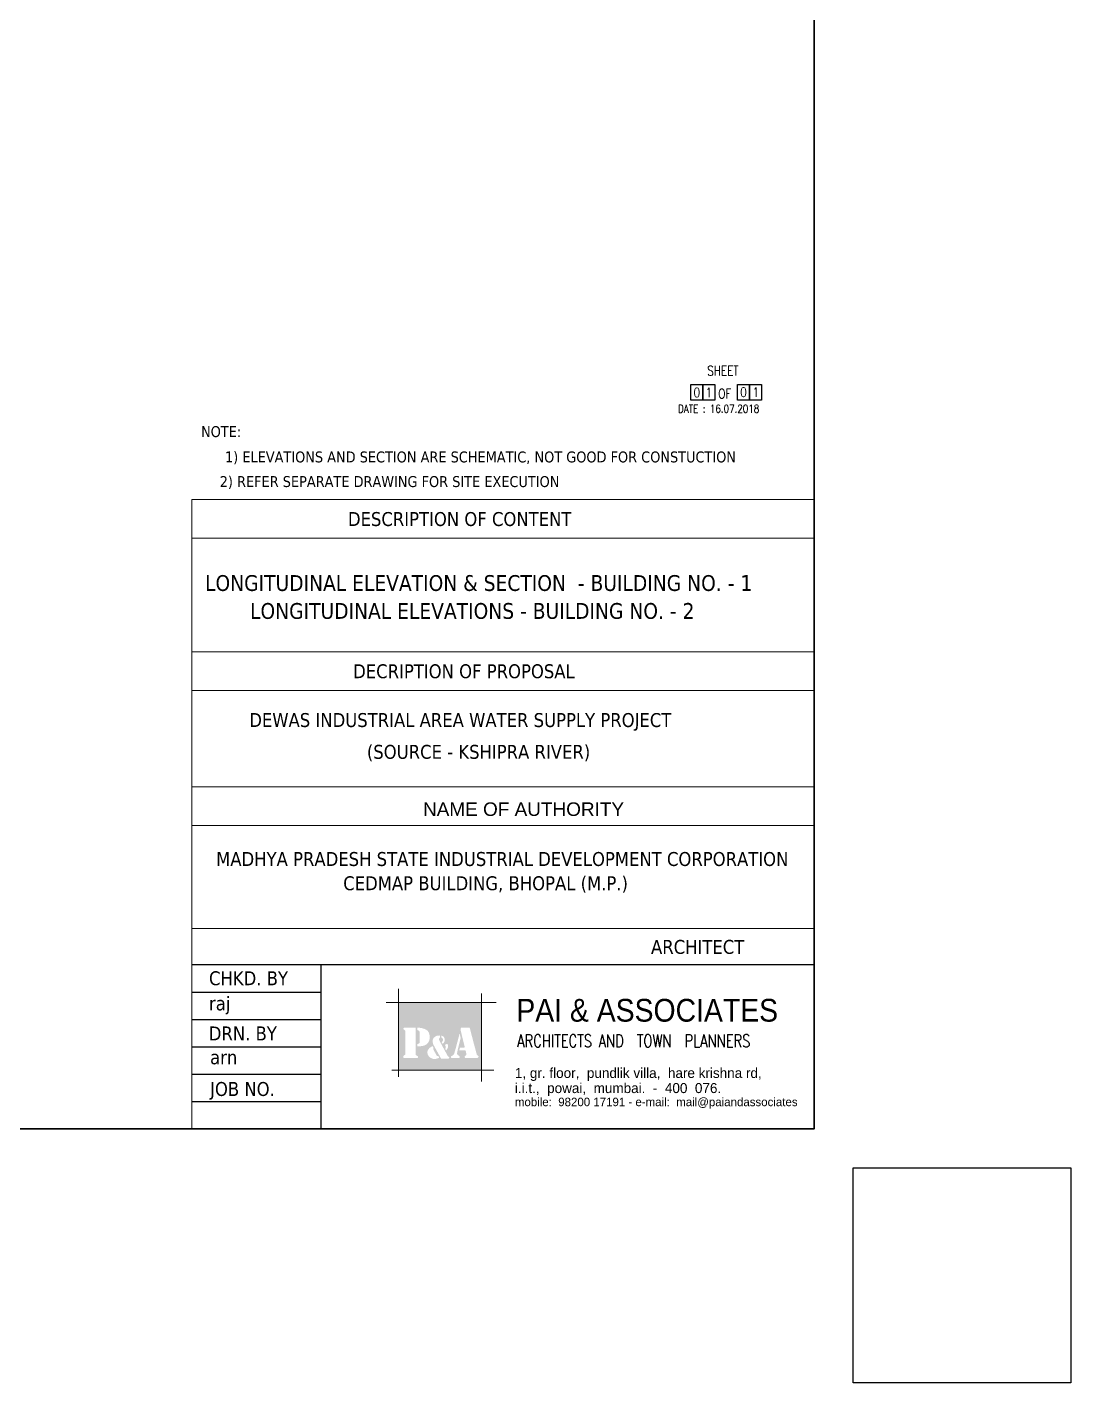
# Model space of a CAD drawing. Header units: metres. Extents: x -1441 to -394, y -133 to 518.
# Drawn here: x -1136.27 to -1119.27, y 109.92 to 132.01 of the extents above; entities that cross this region are included whole.
import ezdxf
from ezdxf.enums import TextEntityAlignment as Align

# ---------------------------------------------------------------- set-up
doc = ezdxf.new("R2010")
doc.units = ezdxf.units.M
doc.header["$LTSCALE"] = 25.4
doc.linetypes.add('DASHDOT', pattern=[1, 0.5, -0.25, 0, -0.25])
doc.layers.get('0').update_dxf_attribs({"linetype": 'CONTINUOUS'})
doc.styles.add('logo', font='tahoma.ttf', dxfattribs={"height": 0.0508})
doc.styles.add('ROMANS', font='romans')
doc.styles.add('S1', font='ROMANS1')
doc.styles.add('STENCIL', font='STENCIL.TTF', dxfattribs={"width": 0.8})
doc.styles.add('style1', font='ARIALUNI.TTF')
doc.styles.add('SWISS', font='swissl.ttf', dxfattribs={"width": 0.8})

msp = doc.modelspace()

# ---------------------------------------------------------------- hatches: boundary and pattern name
at = {"linetype": 'DASHDOT', "lineweight": 20}
h = msp.add_hatch(color=7, dxfattribs=at)
edge = h.paths.add_edge_path()
edge.add_spline(control_points=[(-1130.223, 115.011), (-1130.223, 115.011), (-1128.867, 115.011), (-1128.867, 115.011), (-1128.867, 115.011), (-1128.867, 115.011), (-1128.867, 116.116), (-1128.867, 116.116), (-1128.867, 116.116), (-1128.867, 116.116), (-1130.223, 116.116), (-1130.223, 116.116), (-1130.223, 116.116), (-1130.223, 116.116), (-1130.223, 115.011), (-1130.223, 115.011)], knot_values=[0, 0, 0, 0, 0.25, 0.25, 0.25, 0.2501, 0.5, 0.5, 0.5, 0.5001, 0.75, 0.75, 0.75, 0.7501, 1, 1, 1, 1], degree=3, periodic=0)
edge = h.paths.add_edge_path(flags=16)
edge.add_spline(control_points=[(-1129.801, 115.684), (-1129.766, 115.671), (-1129.743, 115.653), (-1129.73, 115.629)], knot_values=[0.941176, 0.941176, 0.941176, 0.941176, 1, 1, 1, 1], degree=3, periodic=0)
edge.add_spline(control_points=[(-1129.73, 115.629), (-1129.718, 115.604), (-1129.712, 115.577), (-1129.712, 115.548)], knot_values=[0, 0, 0, 0, 0.058824, 0.058824, 0.058824, 0.058824], degree=3, periodic=0)
edge.add_spline(control_points=[(-1129.712, 115.548), (-1129.712, 115.512), (-1129.721, 115.482), (-1129.739, 115.458)], knot_values=[0.058824, 0.058824, 0.058824, 0.058824, 0.117647, 0.117647, 0.117647, 0.117647], degree=3, periodic=0)
edge.add_spline(control_points=[(-1129.739, 115.458), (-1129.759, 115.434), (-1129.782, 115.417), (-1129.81, 115.41)], knot_values=[0.117647, 0.117647, 0.117647, 0.117647, 0.176471, 0.176471, 0.176471, 0.176471], degree=3, periodic=0)
edge.add_spline(control_points=[(-1129.81, 115.41), (-1129.838, 115.402), (-1129.872, 115.399), (-1129.913, 115.399)], knot_values=[0.176471, 0.176471, 0.176471, 0.176471, 0.235294, 0.235294, 0.235294, 0.235294], degree=3, periodic=0)
edge.add_spline(control_points=[(-1129.913, 115.399), (-1129.915, 115.404), (-1129.916, 115.41), (-1129.916, 115.418)], knot_values=[0.235294, 0.235294, 0.235294, 0.235294, 0.294118, 0.294118, 0.294118, 0.294118], degree=3, periodic=0)
edge.add_spline(control_points=[(-1129.916, 115.418), (-1129.916, 115.421), (-1129.916, 115.423), (-1129.916, 115.426)], knot_values=[0.294118, 0.294118, 0.294118, 0.294118, 0.352941, 0.352941, 0.352941, 0.352941], degree=3, periodic=0)
edge.add_spline(control_points=[(-1129.916, 115.426), (-1129.915, 115.43), (-1129.914, 115.433), (-1129.914, 115.435)], knot_values=[0.352941, 0.352941, 0.352941, 0.352941, 0.411765, 0.411765, 0.411765, 0.411765], degree=3, periodic=0)
edge.add_spline(control_points=[(-1129.914, 115.435), (-1129.904, 115.439), (-1129.895, 115.442), (-1129.887, 115.445)], knot_values=[0.411765, 0.411765, 0.411765, 0.411765, 0.470588, 0.470588, 0.470588, 0.470588], degree=3, periodic=0)
edge.add_spline(control_points=[(-1129.887, 115.445), (-1129.879, 115.448), (-1129.875, 115.454), (-1129.875, 115.462), (-1129.875, 115.462), (-1129.875, 115.462), (-1129.875, 115.625), (-1129.875, 115.625)], knot_values=[0.470588, 0.470588, 0.470588, 0.470588, 0.529412, 0.529412, 0.529412, 0.529512, 0.588235, 0.588235, 0.588235, 0.588235], degree=3, periodic=0)
edge.add_spline(control_points=[(-1129.875, 115.625), (-1129.875, 115.639), (-1129.881, 115.649), (-1129.894, 115.656)], knot_values=[0.588235, 0.588235, 0.588235, 0.588235, 0.647059, 0.647059, 0.647059, 0.647059], degree=3, periodic=0)
edge.add_spline(control_points=[(-1129.894, 115.656), (-1129.9, 115.658), (-1129.905, 115.66), (-1129.909, 115.661)], knot_values=[0.647059, 0.647059, 0.647059, 0.647059, 0.705882, 0.705882, 0.705882, 0.705882], degree=3, periodic=0)
edge.add_spline(control_points=[(-1129.909, 115.661), (-1129.913, 115.663), (-1129.916, 115.666), (-1129.916, 115.671)], knot_values=[0.705882, 0.705882, 0.705882, 0.705882, 0.764706, 0.764706, 0.764706, 0.764706], degree=3, periodic=0)
edge.add_spline(control_points=[(-1129.916, 115.671), (-1129.916, 115.671), (-1129.916, 115.684), (-1129.916, 115.684)], knot_values=[0.764706, 0.764706, 0.764706, 0.764706, 0.823529, 0.823529, 0.823529, 0.823529], degree=3, periodic=0)
edge.add_spline(control_points=[(-1129.916, 115.684), (-1129.916, 115.694), (-1129.914, 115.701), (-1129.911, 115.704)], knot_values=[0.823529, 0.823529, 0.823529, 0.823529, 0.882353, 0.882353, 0.882353, 0.882353], degree=3, periodic=0)
edge.add_spline(control_points=[(-1129.911, 115.704), (-1129.872, 115.704), (-1129.836, 115.697), (-1129.801, 115.684)], knot_values=[0.882353, 0.882353, 0.882353, 0.882353, 0.941176, 0.941176, 0.941176, 0.941176], degree=3, periodic=0)
edge = h.paths.add_edge_path(flags=16)
edge.add_spline(control_points=[(-1129.561, 115.576), (-1129.561, 115.576), (-1129.543, 115.575), (-1129.543, 115.575)], knot_values=[0.470588, 0.470588, 0.470588, 0.470588, 0.529411, 0.529411, 0.529411, 0.529411], degree=3, periodic=0)
edge.add_spline(control_points=[(-1129.543, 115.575), (-1129.543, 115.575), (-1129.543, 115.575), (-1129.543, 115.575), (-1129.543, 115.575), (-1129.543, 115.575), (-1129.543, 115.542), (-1129.543, 115.542)], knot_values=[0.529411, 0.529411, 0.529411, 0.529411, 0.558824, 0.558824, 0.558824, 0.558924, 0.588235, 0.588235, 0.588235, 0.588235], degree=3, periodic=0)
edge.add_spline(control_points=[(-1129.543, 115.542), (-1129.554, 115.537), (-1129.56, 115.529), (-1129.56, 115.517)], knot_values=[0.588235, 0.588235, 0.588235, 0.588235, 0.647059, 0.647059, 0.647059, 0.647059], degree=3, periodic=0)
edge.add_spline(control_points=[(-1129.56, 115.517), (-1129.56, 115.512), (-1129.559, 115.507), (-1129.558, 115.502)], knot_values=[0.647059, 0.647059, 0.647059, 0.647059, 0.705882, 0.705882, 0.705882, 0.705882], degree=3, periodic=0)
edge.add_spline(control_points=[(-1129.558, 115.502), (-1129.556, 115.498), (-1129.553, 115.492), (-1129.55, 115.486), (-1129.55, 115.486), (-1129.55, 115.486), (-1129.425, 115.253), (-1129.425, 115.253)], knot_values=[0.705882, 0.705882, 0.705882, 0.705882, 0.764706, 0.764706, 0.764706, 0.764806, 0.823529, 0.823529, 0.823529, 0.823529], degree=3, periodic=0)
edge.add_spline(control_points=[(-1129.425, 115.253), (-1129.422, 115.247), (-1129.418, 115.242), (-1129.416, 115.238)], knot_values=[0.823529, 0.823529, 0.823529, 0.823529, 0.882353, 0.882353, 0.882353, 0.882353], degree=3, periodic=0)
edge.add_spline(control_points=[(-1129.416, 115.238), (-1129.413, 115.234), (-1129.409, 115.231), (-1129.403, 115.228), (-1129.403, 115.228), (-1129.397, 115.225), (-1129.394, 115.221), (-1129.394, 115.215)], knot_values=[0.882353, 0.882353, 0.882353, 0.882353, 0.941176, 0.941176, 0.941176, 0.941276, 1, 1, 1, 1], degree=3, periodic=0)
edge.add_spline(control_points=[(-1129.394, 115.215), (-1129.394, 115.209), (-1129.396, 115.205), (-1129.4, 115.203), (-1129.4, 115.203), (-1129.404, 115.201), (-1129.407, 115.2), (-1129.411, 115.2), (-1129.411, 115.2), (-1129.411, 115.2), (-1129.44, 115.2), (-1129.469, 115.2)], knot_values=[0, 0, 0, 0, 0.058824, 0.058824, 0.058824, 0.058924, 0.117647, 0.117647, 0.117647, 0.117747, 0.147059, 0.147059, 0.147059, 0.147059], degree=3, periodic=0)
edge.add_spline(control_points=[(-1129.469, 115.2), (-1129.498, 115.2), (-1129.527, 115.2), (-1129.527, 115.2), (-1129.527, 115.2), (-1129.527, 115.2), (-1129.647, 115.416), (-1129.647, 115.416)], knot_values=[0.147059, 0.147059, 0.147059, 0.147059, 0.176471, 0.176471, 0.176471, 0.176571, 0.235294, 0.235294, 0.235294, 0.235294], degree=3, periodic=0)
edge.add_spline(control_points=[(-1129.647, 115.416), (-1129.652, 115.425), (-1129.657, 115.436), (-1129.66, 115.449)], knot_values=[0.235294, 0.235294, 0.235294, 0.235294, 0.294118, 0.294118, 0.294118, 0.294118], degree=3, periodic=0)
edge.add_spline(control_points=[(-1129.66, 115.449), (-1129.663, 115.461), (-1129.665, 115.473), (-1129.665, 115.485)], knot_values=[0.294118, 0.294118, 0.294118, 0.294118, 0.352941, 0.352941, 0.352941, 0.352941], degree=3, periodic=0)
edge.add_spline(control_points=[(-1129.665, 115.485), (-1129.665, 115.511), (-1129.654, 115.533), (-1129.633, 115.55)], knot_values=[0.352941, 0.352941, 0.352941, 0.352941, 0.411765, 0.411765, 0.411765, 0.411765], degree=3, periodic=0)
edge.add_spline(control_points=[(-1129.633, 115.55), (-1129.612, 115.568), (-1129.588, 115.576), (-1129.561, 115.576)], knot_values=[0.411765, 0.411765, 0.411765, 0.411765, 0.470588, 0.470588, 0.470588, 0.470588], degree=3, periodic=0)
edge = h.paths.add_edge_path(flags=16)
edge.add_spline(control_points=[(-1129.521, 115.572), (-1129.505, 115.57), (-1129.492, 115.562), (-1129.482, 115.549)], knot_values=[0.8, 0.8, 0.8, 0.8, 0.9, 0.9, 0.9, 0.9], degree=3, periodic=0)
edge.add_spline(control_points=[(-1129.482, 115.549), (-1129.472, 115.536), (-1129.467, 115.522), (-1129.467, 115.506)], knot_values=[0.9, 0.9, 0.9, 0.9, 1, 1, 1, 1], degree=3, periodic=0)
edge.add_spline(control_points=[(-1129.467, 115.506), (-1129.467, 115.493), (-1129.47, 115.481), (-1129.477, 115.469)], knot_values=[0, 0, 0, 0, 0.1, 0.1, 0.1, 0.1], degree=3, periodic=0)
edge.add_spline(control_points=[(-1129.477, 115.469), (-1129.483, 115.458), (-1129.492, 115.448), (-1129.503, 115.442), (-1129.503, 115.442), (-1129.503, 115.442), (-1129.517, 115.466), (-1129.517, 115.466)], knot_values=[0.1, 0.1, 0.1, 0.1, 0.2, 0.2, 0.2, 0.2001, 0.3, 0.3, 0.3, 0.3], degree=3, periodic=0)
edge.add_spline(control_points=[(-1129.517, 115.466), (-1129.51, 115.473), (-1129.505, 115.479), (-1129.501, 115.484)], knot_values=[0.3, 0.3, 0.3, 0.3, 0.4, 0.4, 0.4, 0.4], degree=3, periodic=0)
edge.add_spline(control_points=[(-1129.501, 115.484), (-1129.498, 115.49), (-1129.496, 115.497), (-1129.496, 115.505)], knot_values=[0.4, 0.4, 0.4, 0.4, 0.5, 0.5, 0.5, 0.5], degree=3, periodic=0)
edge.add_spline(control_points=[(-1129.496, 115.505), (-1129.496, 115.513), (-1129.498, 115.52), (-1129.503, 115.526)], knot_values=[0.5, 0.5, 0.5, 0.5, 0.6, 0.6, 0.6, 0.6], degree=3, periodic=0)
edge.add_spline(control_points=[(-1129.503, 115.526), (-1129.507, 115.533), (-1129.513, 115.538), (-1129.521, 115.542), (-1129.521, 115.542), (-1129.521, 115.542), (-1129.521, 115.572), (-1129.521, 115.572)], knot_values=[0.6, 0.6, 0.6, 0.6, 0.7, 0.7, 0.7, 0.7001, 0.8, 0.8, 0.8, 0.8], degree=3, periodic=0)
edge = h.paths.add_edge_path(flags=16)
edge.add_spline(control_points=[(-1129.942, 115.698), (-1129.942, 115.698), (-1129.942, 115.698), (-1129.942, 115.698), (-1129.942, 115.698), (-1129.942, 115.698), (-1129.942, 115.266), (-1129.942, 115.266)], knot_values=[0.777777, 0.777777, 0.777777, 0.777777, 0.805556, 0.805556, 0.805556, 0.805656, 0.833333, 0.833333, 0.833333, 0.833333], degree=3, periodic=0)
edge.add_spline(control_points=[(-1129.942, 115.266), (-1129.942, 115.258), (-1129.935, 115.252), (-1129.922, 115.247)], knot_values=[0.833333, 0.833333, 0.833333, 0.833333, 0.888889, 0.888889, 0.888889, 0.888889], degree=3, periodic=0)
edge.add_spline(control_points=[(-1129.922, 115.247), (-1129.908, 115.242), (-1129.901, 115.236), (-1129.901, 115.228)], knot_values=[0.888889, 0.888889, 0.888889, 0.888889, 0.944444, 0.944444, 0.944444, 0.944444], degree=3, periodic=0)
edge.add_spline(control_points=[(-1129.901, 115.228), (-1129.901, 115.224), (-1129.902, 115.221), (-1129.903, 115.219)], knot_values=[0.944444, 0.944444, 0.944444, 0.944444, 1, 1, 1, 1], degree=3, periodic=0)
edge.add_spline(control_points=[(-1129.903, 115.219), (-1129.907, 115.212), (-1129.915, 115.209), (-1129.925, 115.209), (-1129.925, 115.209), (-1129.925, 115.209), (-1130.126, 115.209), (-1130.126, 115.209)], knot_values=[0, 0, 0, 0, 0.055556, 0.055556, 0.055556, 0.055656, 0.111111, 0.111111, 0.111111, 0.111111], degree=3, periodic=0)
edge.add_spline(control_points=[(-1130.126, 115.209), (-1130.137, 115.209), (-1130.142, 115.214), (-1130.142, 115.225)], knot_values=[0.111111, 0.111111, 0.111111, 0.111111, 0.166667, 0.166667, 0.166667, 0.166667], degree=3, periodic=0)
edge.add_spline(control_points=[(-1130.142, 115.225), (-1130.143, 115.229), (-1130.144, 115.232), (-1130.144, 115.234)], knot_values=[0.166667, 0.166667, 0.166667, 0.166667, 0.222222, 0.222222, 0.222222, 0.222222], degree=3, periodic=0)
edge.add_spline(control_points=[(-1130.144, 115.234), (-1130.144, 115.241), (-1130.138, 115.247), (-1130.127, 115.253)], knot_values=[0.222222, 0.222222, 0.222222, 0.222222, 0.277778, 0.277778, 0.277778, 0.277778], degree=3, periodic=0)
edge.add_spline(control_points=[(-1130.127, 115.253), (-1130.115, 115.258), (-1130.109, 115.266), (-1130.109, 115.275), (-1130.109, 115.275), (-1130.109, 115.275), (-1130.109, 115.649), (-1130.109, 115.649)], knot_values=[0.277778, 0.277778, 0.277778, 0.277778, 0.333333, 0.333333, 0.333333, 0.333433, 0.388889, 0.388889, 0.388889, 0.388889], degree=3, periodic=0)
edge.add_spline(control_points=[(-1130.109, 115.649), (-1130.109, 115.653), (-1130.115, 115.658), (-1130.126, 115.666), (-1130.126, 115.666), (-1130.137, 115.674), (-1130.142, 115.68), (-1130.142, 115.686)], knot_values=[0.388889, 0.388889, 0.388889, 0.388889, 0.444444, 0.444444, 0.444444, 0.444544, 0.5, 0.5, 0.5, 0.5], degree=3, periodic=0)
edge.add_spline(control_points=[(-1130.142, 115.686), (-1130.142, 115.688), (-1130.142, 115.691), (-1130.14, 115.694)], knot_values=[0.5, 0.5, 0.5, 0.5, 0.555556, 0.555556, 0.555556, 0.555556], degree=3, periodic=0)
edge.add_spline(control_points=[(-1130.133, 115.7), (-1130.136, 115.699), (-1130.138, 115.697), (-1130.14, 115.694)], knot_values=[0.555556, 0.555556, 0.555556, 0.555556, 0.611111, 0.611111, 0.611111, 0.611111], degree=3, periodic=0)
edge.add_spline(control_points=[(-1130.133, 115.7), (-1130.13, 115.701), (-1130.126, 115.703), (-1130.122, 115.704), (-1130.122, 115.704), (-1130.122, 115.704), (-1130.078, 115.704), (-1130.034, 115.704)], knot_values=[0.611111, 0.611111, 0.611111, 0.611111, 0.666667, 0.666667, 0.666667, 0.666767, 0.694444, 0.694444, 0.694444, 0.694444], degree=3, periodic=0)
edge.add_spline(control_points=[(-1130.034, 115.704), (-1129.99, 115.704), (-1129.946, 115.704), (-1129.946, 115.704)], knot_values=[0.694444, 0.694444, 0.694444, 0.694444, 0.722222, 0.722222, 0.722222, 0.722222], degree=3, periodic=0)
edge.add_spline(control_points=[(-1129.946, 115.704), (-1129.946, 115.704), (-1129.942, 115.698), (-1129.942, 115.698)], knot_values=[0.722222, 0.722222, 0.722222, 0.722222, 0.777777, 0.777777, 0.777777, 0.777777], degree=3, periodic=0)
edge = h.paths.add_edge_path(flags=16)
edge.add_spline(control_points=[(-1129.207, 115.689), (-1129.205, 115.699), (-1129.2, 115.704), (-1129.193, 115.704), (-1129.193, 115.704), (-1129.193, 115.704), (-1129.064, 115.704), (-1129.064, 115.704)], knot_values=[0.71875, 0.71875, 0.71875, 0.71875, 0.75, 0.75, 0.75, 0.7501, 0.78125, 0.78125, 0.78125, 0.78125], degree=3, periodic=0)
edge.add_spline(control_points=[(-1129.064, 115.704), (-1129.061, 115.704), (-1129.054, 115.683), (-1129.044, 115.642)], knot_values=[0.78125, 0.78125, 0.78125, 0.78125, 0.8125, 0.8125, 0.8125, 0.8125], degree=3, periodic=0)
edge.add_spline(control_points=[(-1129.044, 115.642), (-1129.034, 115.6), (-1129.027, 115.571), (-1129.022, 115.554)], knot_values=[0.8125, 0.8125, 0.8125, 0.8125, 0.84375, 0.84375, 0.84375, 0.84375], degree=3, periodic=0)
edge.add_spline(control_points=[(-1129.022, 115.554), (-1129.018, 115.537), (-1129.007, 115.496), (-1128.99, 115.431)], knot_values=[0.84375, 0.84375, 0.84375, 0.84375, 0.875, 0.875, 0.875, 0.875], degree=3, periodic=0)
edge.add_spline(control_points=[(-1128.99, 115.431), (-1128.972, 115.366), (-1128.957, 115.309), (-1128.944, 115.261)], knot_values=[0.875, 0.875, 0.875, 0.875, 0.90625, 0.90625, 0.90625, 0.90625], degree=3, periodic=0)
edge.add_spline(control_points=[(-1128.944, 115.261), (-1128.942, 115.258), (-1128.937, 115.253), (-1128.929, 115.247)], knot_values=[0.90625, 0.90625, 0.90625, 0.90625, 0.9375, 0.9375, 0.9375, 0.9375], degree=3, periodic=0)
edge.add_spline(control_points=[(-1128.929, 115.247), (-1128.92, 115.241), (-1128.916, 115.236), (-1128.916, 115.231)], knot_values=[0.9375, 0.9375, 0.9375, 0.9375, 0.96875, 0.96875, 0.96875, 0.96875], degree=3, periodic=0)
edge.add_spline(control_points=[(-1128.916, 115.231), (-1128.916, 115.228), (-1128.917, 115.225), (-1128.919, 115.222)], knot_values=[0.96875, 0.96875, 0.96875, 0.96875, 1, 1, 1, 1], degree=3, periodic=0)
edge.add_spline(control_points=[(-1128.919, 115.222), (-1128.922, 115.218), (-1128.926, 115.214), (-1128.931, 115.212)], knot_values=[0, 0, 0, 0, 0.03125, 0.03125, 0.03125, 0.03125], degree=3, periodic=0)
edge.add_spline(control_points=[(-1128.931, 115.212), (-1128.937, 115.21), (-1128.942, 115.209), (-1128.948, 115.209), (-1128.948, 115.209), (-1128.948, 115.209), (-1129.131, 115.209), (-1129.131, 115.209)], knot_values=[0.03125, 0.03125, 0.03125, 0.03125, 0.0625, 0.0625, 0.0625, 0.0626, 0.09375, 0.09375, 0.09375, 0.09375], degree=3, periodic=0)
edge.add_spline(control_points=[(-1129.131, 115.209), (-1129.134, 115.209), (-1129.136, 115.211), (-1129.138, 115.214)], knot_values=[0.09375, 0.09375, 0.09375, 0.09375, 0.125, 0.125, 0.125, 0.125], degree=3, periodic=0)
edge.add_spline(control_points=[(-1129.138, 115.214), (-1129.14, 115.217), (-1129.142, 115.221), (-1129.143, 115.226)], knot_values=[0.125, 0.125, 0.125, 0.125, 0.15625, 0.15625, 0.15625, 0.15625], degree=3, periodic=0)
edge.add_spline(control_points=[(-1129.143, 115.226), (-1129.143, 115.233), (-1129.139, 115.24), (-1129.129, 115.249), (-1129.129, 115.249), (-1129.119, 115.257), (-1129.114, 115.265), (-1129.114, 115.271)], knot_values=[0.15625, 0.15625, 0.15625, 0.15625, 0.1875, 0.1875, 0.1875, 0.1876, 0.21875, 0.21875, 0.21875, 0.21875], degree=3, periodic=0)
edge.add_spline(control_points=[(-1129.114, 115.271), (-1129.114, 115.273), (-1129.114, 115.276), (-1129.116, 115.28)], knot_values=[0.21875, 0.21875, 0.21875, 0.21875, 0.25, 0.25, 0.25, 0.25], degree=3, periodic=0)
edge.add_spline(control_points=[(-1129.116, 115.28), (-1129.117, 115.284), (-1129.118, 115.292), (-1129.121, 115.304)], knot_values=[0.25, 0.25, 0.25, 0.25, 0.28125, 0.28125, 0.28125, 0.28125], degree=3, periodic=0)
edge.add_spline(control_points=[(-1129.121, 115.304), (-1129.123, 115.317), (-1129.126, 115.324), (-1129.128, 115.327)], knot_values=[0.28125, 0.28125, 0.28125, 0.28125, 0.3125, 0.3125, 0.3125, 0.3125], degree=3, periodic=0)
edge.add_spline(control_points=[(-1129.128, 115.327), (-1129.131, 115.33), (-1129.133, 115.332), (-1129.135, 115.332), (-1129.135, 115.332), (-1129.135, 115.332), (-1129.225, 115.332), (-1129.225, 115.332)], knot_values=[0.3125, 0.3125, 0.3125, 0.3125, 0.34375, 0.34375, 0.34375, 0.34385, 0.375, 0.375, 0.375, 0.375], degree=3, periodic=0)
edge.add_spline(control_points=[(-1129.225, 115.332), (-1129.228, 115.332), (-1129.229, 115.334), (-1129.229, 115.337)], knot_values=[0.375, 0.375, 0.375, 0.375, 0.40625, 0.40625, 0.40625, 0.40625], degree=3, periodic=0)
edge.add_spline(control_points=[(-1129.229, 115.337), (-1129.229, 115.341), (-1129.229, 115.343), (-1129.229, 115.344)], knot_values=[0.40625, 0.40625, 0.40625, 0.40625, 0.4375, 0.4375, 0.4375, 0.4375], degree=3, periodic=0)
edge.add_spline(control_points=[(-1129.229, 115.344), (-1129.227, 115.347), (-1129.225, 115.352), (-1129.223, 115.361)], knot_values=[0.4375, 0.4375, 0.4375, 0.4375, 0.46875, 0.46875, 0.46875, 0.46875], degree=3, periodic=0)
edge.add_spline(control_points=[(-1129.223, 115.361), (-1129.221, 115.369), (-1129.219, 115.374), (-1129.215, 115.377), (-1129.215, 115.377), (-1129.215, 115.377), (-1129.148, 115.377), (-1129.148, 115.377)], knot_values=[0.46875, 0.46875, 0.46875, 0.46875, 0.5, 0.5, 0.5, 0.5001, 0.53125, 0.53125, 0.53125, 0.53125], degree=3, periodic=0)
edge.add_spline(control_points=[(-1129.148, 115.377), (-1129.145, 115.381), (-1129.143, 115.385), (-1129.143, 115.389)], knot_values=[0.53125, 0.53125, 0.53125, 0.53125, 0.5625, 0.5625, 0.5625, 0.5625], degree=3, periodic=0)
edge.add_spline(control_points=[(-1129.143, 115.389), (-1129.143, 115.392), (-1129.144, 115.396), (-1129.145, 115.401)], knot_values=[0.5625, 0.5625, 0.5625, 0.5625, 0.59375, 0.59375, 0.59375, 0.59375], degree=3, periodic=0)
edge.add_spline(control_points=[(-1129.145, 115.401), (-1129.146, 115.407), (-1129.147, 115.41), (-1129.147, 115.413)], knot_values=[0.59375, 0.59375, 0.59375, 0.59375, 0.625, 0.625, 0.625, 0.625], degree=3, periodic=0)
edge.add_spline(control_points=[(-1129.147, 115.413), (-1129.156, 115.448), (-1129.167, 115.488), (-1129.178, 115.534)], knot_values=[0.625, 0.625, 0.625, 0.625, 0.65625, 0.65625, 0.65625, 0.65625], degree=3, periodic=0)
edge.add_spline(control_points=[(-1129.178, 115.534), (-1129.189, 115.579), (-1129.199, 115.623), (-1129.209, 115.666)], knot_values=[0.65625, 0.65625, 0.65625, 0.65625, 0.6875, 0.6875, 0.6875, 0.6875], degree=3, periodic=0)
edge.add_spline(control_points=[(-1129.209, 115.666), (-1129.209, 115.673), (-1129.208, 115.681), (-1129.207, 115.689)], knot_values=[0.6875, 0.6875, 0.6875, 0.6875, 0.71875, 0.71875, 0.71875, 0.71875], degree=3, periodic=0)
edge = h.paths.add_edge_path(flags=16)
edge.add_spline(control_points=[(-1129.225, 115.608), (-1129.224, 115.607), (-1129.223, 115.605), (-1129.222, 115.601), (-1129.222, 115.601), (-1129.222, 115.601), (-1129.218, 115.585), (-1129.215, 115.568)], knot_values=[0.882353, 0.882353, 0.882353, 0.882353, 0.941176, 0.941176, 0.941176, 0.941276, 0.970588, 0.970588, 0.970588, 0.970588], degree=3, periodic=0)
edge.add_spline(control_points=[(-1129.215, 115.568), (-1129.211, 115.551), (-1129.208, 115.534), (-1129.208, 115.534)], knot_values=[0.970588, 0.970588, 0.970588, 0.970588, 1, 1, 1, 1], degree=3, periodic=0)
edge.add_spline(control_points=[(-1129.208, 115.534), (-1129.231, 115.442), (-1129.245, 115.386), (-1129.25, 115.366)], knot_values=[0, 0, 0, 0, 0.058824, 0.058824, 0.058824, 0.058824], degree=3, periodic=0)
edge.add_spline(control_points=[(-1129.25, 115.366), (-1129.255, 115.346), (-1129.26, 115.321), (-1129.266, 115.29)], knot_values=[0.058824, 0.058824, 0.058824, 0.058824, 0.117647, 0.117647, 0.117647, 0.117647], degree=3, periodic=0)
edge.add_spline(control_points=[(-1129.266, 115.29), (-1129.269, 115.271), (-1129.261, 115.257), (-1129.244, 115.251)], knot_values=[0.117647, 0.117647, 0.117647, 0.117647, 0.176471, 0.176471, 0.176471, 0.176471], degree=3, periodic=0)
edge.add_spline(control_points=[(-1129.244, 115.251), (-1129.239, 115.247), (-1129.234, 115.244), (-1129.231, 115.242)], knot_values=[0.176471, 0.176471, 0.176471, 0.176471, 0.235294, 0.235294, 0.235294, 0.235294], degree=3, periodic=0)
edge.add_spline(control_points=[(-1129.231, 115.242), (-1129.227, 115.239), (-1129.225, 115.236), (-1129.224, 115.232)], knot_values=[0.235294, 0.235294, 0.235294, 0.235294, 0.294118, 0.294118, 0.294118, 0.294118], degree=3, periodic=0)
edge.add_spline(control_points=[(-1129.224, 115.232), (-1129.222, 115.227), (-1129.223, 115.222), (-1129.225, 115.217)], knot_values=[0.294118, 0.294118, 0.294118, 0.294118, 0.352941, 0.352941, 0.352941, 0.352941], degree=3, periodic=0)
edge.add_spline(control_points=[(-1129.225, 115.217), (-1129.228, 115.212), (-1129.231, 115.209), (-1129.235, 115.209), (-1129.235, 115.209), (-1129.235, 115.209), (-1129.353, 115.209), (-1129.353, 115.209)], knot_values=[0.352941, 0.352941, 0.352941, 0.352941, 0.411765, 0.411765, 0.411765, 0.411865, 0.470588, 0.470588, 0.470588, 0.470588], degree=3, periodic=0)
edge.add_spline(control_points=[(-1129.353, 115.209), (-1129.356, 115.21), (-1129.359, 115.212), (-1129.362, 115.214)], knot_values=[0.470588, 0.470588, 0.470588, 0.470588, 0.529412, 0.529412, 0.529412, 0.529412], degree=3, periodic=0)
edge.add_spline(control_points=[(-1129.362, 115.214), (-1129.366, 115.217), (-1129.368, 115.221), (-1129.369, 115.225)], knot_values=[0.529412, 0.529412, 0.529412, 0.529412, 0.588235, 0.588235, 0.588235, 0.588235], degree=3, periodic=0)
edge.add_spline(control_points=[(-1129.369, 115.225), (-1129.369, 115.232), (-1129.364, 115.238), (-1129.354, 115.243)], knot_values=[0.588235, 0.588235, 0.588235, 0.588235, 0.647059, 0.647059, 0.647059, 0.647059], degree=3, periodic=0)
edge.add_spline(control_points=[(-1129.354, 115.243), (-1129.344, 115.248), (-1129.336, 115.252), (-1129.332, 115.256)], knot_values=[0.647059, 0.647059, 0.647059, 0.647059, 0.705882, 0.705882, 0.705882, 0.705882], degree=3, periodic=0)
edge.add_spline(control_points=[(-1129.332, 115.256), (-1129.327, 115.259), (-1129.323, 115.265), (-1129.318, 115.273)], knot_values=[0.705882, 0.705882, 0.705882, 0.705882, 0.764706, 0.764706, 0.764706, 0.764706], degree=3, periodic=0)
edge.add_spline(control_points=[(-1129.318, 115.273), (-1129.313, 115.281), (-1129.303, 115.313), (-1129.288, 115.37), (-1129.288, 115.37), (-1129.273, 115.427), (-1129.252, 115.506), (-1129.225, 115.608)], knot_values=[0.764706, 0.764706, 0.764706, 0.764706, 0.823529, 0.823529, 0.823529, 0.823629, 0.882353, 0.882353, 0.882353, 0.882353], degree=3, periodic=0)
edge = h.paths.add_edge_path(flags=16)
edge.add_spline(control_points=[(-1129.452, 115.432), (-1129.445, 115.435), (-1129.439, 115.436), (-1129.432, 115.436)], knot_values=[0.7, 0.7, 0.7, 0.7, 0.8, 0.8, 0.8, 0.8], degree=3, periodic=0)
edge.add_spline(control_points=[(-1129.432, 115.436), (-1129.424, 115.436), (-1129.419, 115.434), (-1129.416, 115.428)], knot_values=[0.8, 0.8, 0.8, 0.8, 0.9, 0.9, 0.9, 0.9], degree=3, periodic=0)
edge.add_spline(control_points=[(-1129.416, 115.428), (-1129.413, 115.422), (-1129.412, 115.415), (-1129.412, 115.406)], knot_values=[0.9, 0.9, 0.9, 0.9, 1, 1, 1, 1], degree=3, periodic=0)
edge.add_spline(control_points=[(-1129.412, 115.406), (-1129.412, 115.392), (-1129.415, 115.379), (-1129.42, 115.368), (-1129.42, 115.368), (-1129.426, 115.358), (-1129.434, 115.346), (-1129.445, 115.333), (-1129.445, 115.333), (-1129.445, 115.333), (-1129.459, 115.359), (-1129.459, 115.359)], knot_values=[0, 0, 0, 0, 0.1, 0.1, 0.1, 0.1001, 0.2, 0.2, 0.2, 0.2001, 0.3, 0.3, 0.3, 0.3], degree=3, periodic=0)
edge.add_spline(control_points=[(-1129.459, 115.359), (-1129.453, 115.367), (-1129.451, 115.375), (-1129.451, 115.384)], knot_values=[0.3, 0.3, 0.3, 0.3, 0.4, 0.4, 0.4, 0.4], degree=3, periodic=0)
edge.add_spline(control_points=[(-1129.451, 115.384), (-1129.451, 115.392), (-1129.453, 115.399), (-1129.456, 115.405)], knot_values=[0.4, 0.4, 0.4, 0.4, 0.5, 0.5, 0.5, 0.5], degree=3, periodic=0)
edge.add_spline(control_points=[(-1129.456, 115.405), (-1129.46, 115.412), (-1129.462, 115.416), (-1129.462, 115.419)], knot_values=[0.5, 0.5, 0.5, 0.5, 0.6, 0.6, 0.6, 0.6], degree=3, periodic=0)
edge.add_spline(control_points=[(-1129.462, 115.419), (-1129.462, 115.424), (-1129.459, 115.429), (-1129.452, 115.432)], knot_values=[0.6, 0.6, 0.6, 0.6, 0.7, 0.7, 0.7, 0.7], degree=3, periodic=0)
edge = h.paths.add_edge_path(flags=16)
edge.add_spline(control_points=[(-1129.724, 115.362), (-1129.707, 115.381), (-1129.687, 115.395), (-1129.663, 115.403), (-1129.663, 115.403), (-1129.663, 115.403), (-1129.65, 115.379), (-1129.65, 115.379)], knot_values=[0.285714, 0.285714, 0.285714, 0.285714, 0.357143, 0.357143, 0.357143, 0.357243, 0.428571, 0.428571, 0.428571, 0.428571], degree=3, periodic=0)
edge.add_spline(control_points=[(-1129.65, 115.379), (-1129.652, 115.376), (-1129.653, 115.373), (-1129.655, 115.371)], knot_values=[0.428571, 0.428571, 0.428571, 0.428571, 0.5, 0.5, 0.5, 0.5], degree=3, periodic=0)
edge.add_spline(control_points=[(-1129.655, 115.371), (-1129.656, 115.369), (-1129.656, 115.366), (-1129.656, 115.363)], knot_values=[0.5, 0.5, 0.5, 0.5, 0.571429, 0.571429, 0.571429, 0.571429], degree=3, periodic=0)
edge.add_spline(control_points=[(-1129.656, 115.363), (-1129.656, 115.358), (-1129.655, 115.353), (-1129.653, 115.349), (-1129.653, 115.349), (-1129.653, 115.349), (-1129.604, 115.257), (-1129.604, 115.257)], knot_values=[0.571429, 0.571429, 0.571429, 0.571429, 0.642857, 0.642857, 0.642857, 0.642957, 0.714286, 0.714286, 0.714286, 0.714286], degree=3, periodic=0)
edge.add_spline(control_points=[(-1129.604, 115.257), (-1129.6, 115.25), (-1129.596, 115.245), (-1129.593, 115.243)], knot_values=[0.714286, 0.714286, 0.714286, 0.714286, 0.785714, 0.785714, 0.785714, 0.785714], degree=3, periodic=0)
edge.add_spline(control_points=[(-1129.593, 115.243), (-1129.59, 115.241), (-1129.586, 115.24), (-1129.58, 115.24), (-1129.58, 115.24), (-1129.58, 115.24), (-1129.58, 115.24), (-1129.579, 115.24)], knot_values=[0.785714, 0.785714, 0.785714, 0.785714, 0.857143, 0.857143, 0.857143, 0.857243, 0.875001, 0.875001, 0.875001, 0.875001], degree=3, periodic=0)
edge.add_spline(control_points=[(-1129.579, 115.24), (-1129.578, 115.24), (-1129.577, 115.24), (-1129.576, 115.24)], knot_values=[0.875001, 0.875001, 0.875001, 0.875001, 0.892858, 0.892858, 0.892858, 0.892858], degree=3, periodic=0)
edge.add_spline(control_points=[(-1129.576, 115.24), (-1129.576, 115.24), (-1129.575, 115.24), (-1129.575, 115.24)], knot_values=[0.892858, 0.892858, 0.892858, 0.892858, 0.901786, 0.901786, 0.901786, 0.901786], degree=3, periodic=0)
edge.add_spline(control_points=[(-1129.575, 115.24), (-1129.574, 115.24), (-1129.574, 115.24), (-1129.574, 115.24)], knot_values=[0.901786, 0.901786, 0.901786, 0.901786, 0.910715, 0.910715, 0.910715, 0.910715], degree=3, periodic=0)
edge.add_spline(control_points=[(-1129.574, 115.24), (-1129.573, 115.24), (-1129.573, 115.24), (-1129.573, 115.24)], knot_values=[0.910715, 0.910715, 0.910715, 0.910715, 0.915179, 0.915179, 0.915179, 0.915179], degree=3, periodic=0)
edge.add_spline(control_points=[(-1129.573, 115.24), (-1129.573, 115.24), (-1129.573, 115.24), (-1129.573, 115.24)], knot_values=[0.915179, 0.915179, 0.915179, 0.915179, 0.919643, 0.919643, 0.919643, 0.919643], degree=3, periodic=0)
edge.add_spline(control_points=[(-1129.573, 115.24), (-1129.573, 115.24), (-1129.573, 115.24), (-1129.573, 115.24)], knot_values=[0.919643, 0.919643, 0.919643, 0.919643, 0.921875, 0.921875, 0.921875, 0.921875], degree=3, periodic=0)
edge.add_spline(control_points=[(-1129.573, 115.24), (-1129.573, 115.24), (-1129.573, 115.24), (-1129.573, 115.24)], knot_values=[0.921875, 0.921875, 0.921875, 0.921875, 0.924107, 0.924107, 0.924107, 0.924107], degree=3, periodic=0)
edge.add_spline(control_points=[(-1129.573, 115.24), (-1129.572, 115.24), (-1129.572, 115.24), (-1129.572, 115.24)], knot_values=[0.924107, 0.924107, 0.924107, 0.924107, 0.925223, 0.925223, 0.925223, 0.925223], degree=3, periodic=0)
edge.add_spline(control_points=[(-1129.572, 115.24), (-1129.572, 115.24), (-1129.572, 115.24), (-1129.572, 115.24)], knot_values=[0.925223, 0.925223, 0.925223, 0.925223, 0.926339, 0.926339, 0.926339, 0.926339], degree=3, periodic=0)
edge.add_spline(control_points=[(-1129.572, 115.24), (-1129.572, 115.24), (-1129.572, 115.24), (-1129.572, 115.24)], knot_values=[0.926339, 0.926339, 0.926339, 0.926339, 0.926897, 0.926897, 0.926897, 0.926897], degree=3, periodic=0)
edge.add_spline(control_points=[(-1129.572, 115.24), (-1129.572, 115.24), (-1129.572, 115.24), (-1129.572, 115.24)], knot_values=[0.926897, 0.926897, 0.926897, 0.926897, 0.927455, 0.927455, 0.927455, 0.927455], degree=3, periodic=0)
edge.add_spline(control_points=[(-1129.572, 115.24), (-1129.572, 115.24), (-1129.572, 115.24), (-1129.572, 115.24)], knot_values=[0.927455, 0.927455, 0.927455, 0.927455, 0.927734, 0.927734, 0.927734, 0.927734], degree=3, periodic=0)
edge.add_spline(control_points=[(-1129.572, 115.24), (-1129.572, 115.24), (-1129.572, 115.24), (-1129.572, 115.24)], knot_values=[0.927734, 0.927734, 0.927734, 0.927734, 0.928013, 0.928013, 0.928013, 0.928013], degree=3, periodic=0)
edge.add_spline(control_points=[(-1129.572, 115.24), (-1129.572, 115.24), (-1129.572, 115.24), (-1129.572, 115.24)], knot_values=[0.928013, 0.928013, 0.928013, 0.928013, 0.928153, 0.928153, 0.928153, 0.928153], degree=3, periodic=0)
edge.add_spline(control_points=[(-1129.572, 115.24), (-1129.572, 115.24), (-1129.572, 115.24), (-1129.572, 115.24)], knot_values=[0.928153, 0.928153, 0.928153, 0.928153, 0.928292, 0.928292, 0.928292, 0.928292], degree=3, periodic=0)
edge.add_spline(control_points=[(-1129.572, 115.24), (-1129.572, 115.24), (-1129.572, 115.24), (-1129.572, 115.24)], knot_values=[0.928292, 0.928292, 0.928292, 0.928292, 0.928362, 0.928362, 0.928362, 0.928362], degree=3, periodic=0)
edge.add_spline(control_points=[(-1129.572, 115.24), (-1129.572, 115.24), (-1129.572, 115.24), (-1129.572, 115.24)], knot_values=[0.928362, 0.928362, 0.928362, 0.928362, 0.928432, 0.928432, 0.928432, 0.928432], degree=3, periodic=0)
edge.add_spline(control_points=[(-1129.572, 115.24), (-1129.572, 115.24), (-1129.572, 115.24), (-1129.572, 115.24), (-1129.572, 115.24), (-1129.572, 115.24), (-1129.569, 115.233), (-1129.565, 115.227)], knot_values=[0.928432, 0.928432, 0.928432, 0.928432, 0.928571, 0.928571, 0.928571, 0.928671, 0.964285, 0.964285, 0.964285, 0.964285], degree=3, periodic=0)
edge.add_spline(control_points=[(-1129.565, 115.227), (-1129.561, 115.22), (-1129.558, 115.214), (-1129.558, 115.214)], knot_values=[0.964285, 0.964285, 0.964285, 0.964285, 1, 1, 1, 1], degree=3, periodic=0)
edge.add_spline(control_points=[(-1129.558, 115.214), (-1129.583, 115.2), (-1129.608, 115.193), (-1129.633, 115.193)], knot_values=[0, 0, 0, 0, 0.071429, 0.071429, 0.071429, 0.071429], degree=3, periodic=0)
edge.add_spline(control_points=[(-1129.633, 115.193), (-1129.666, 115.193), (-1129.693, 115.204), (-1129.716, 115.226)], knot_values=[0.071429, 0.071429, 0.071429, 0.071429, 0.142857, 0.142857, 0.142857, 0.142857], degree=3, periodic=0)
edge.add_spline(control_points=[(-1129.716, 115.226), (-1129.738, 115.247), (-1129.75, 115.272), (-1129.75, 115.299)], knot_values=[0.142857, 0.142857, 0.142857, 0.142857, 0.214286, 0.214286, 0.214286, 0.214286], degree=3, periodic=0)
edge.add_spline(control_points=[(-1129.75, 115.299), (-1129.75, 115.322), (-1129.741, 115.343), (-1129.724, 115.362)], knot_values=[0.214286, 0.214286, 0.214286, 0.214286, 0.285714, 0.285714, 0.285714, 0.285714], degree=3, periodic=0)

# ---------------------------------------------------------------- linework, layer by layer
for p, q in [((-1125.461, 125.926), (-1125.461, 126.182)), ((-1125.461, 126.182), (-1125.264, 126.182)), ((-1125.264, 125.926), (-1125.264, 126.182)), ((-1125.264, 126.182), (-1125.067, 126.182)), ((-1125.264, 126.182), (-1125.264, 125.926)), ((-1125.067, 126.182), (-1125.067, 125.926)), ((-1124.7, 125.929), (-1124.7, 126.185)), ((-1124.7, 126.185), (-1124.504, 126.185)), ((-1124.504, 125.929), (-1124.504, 126.185)), ((-1124.504, 126.185), (-1124.307, 126.185)), ((-1124.504, 126.185), (-1124.504, 125.929)), ((-1124.307, 126.185), (-1124.307, 125.929)), ((-1125.264, 125.926), (-1125.461, 125.926)), ((-1125.067, 125.926), (-1125.264, 125.926)), ((-1124.504, 125.929), (-1124.7, 125.929)), ((-1124.307, 125.929), (-1124.504, 125.929)), ((-1133.585, 116.73), (-1123.45, 116.73)), ((-1131.483, 114.053), (-1131.483, 116.73)), ((-1133.585, 116.284), (-1131.483, 116.284)), ((-1133.585, 115.837), (-1131.483, 115.837)), ((-1133.585, 115.391), (-1131.483, 115.391)), ((-1133.585, 114.945), (-1131.483, 114.945)), ((-1133.585, 114.499), (-1131.483, 114.499))]:
    msp.add_line(p, q)
at = {"color": 7, "linetype": 'Continuous', "lineweight": 20}
for p, q in [((-1133.585, 114.053), (-1133.585, 124.306)), ((-1133.585, 124.306), (-1123.45, 124.306)), ((-1133.585, 121.826), (-1123.45, 121.826)), ((-1133.585, 119.625), (-1123.45, 119.625))]:
    msp.add_line(p, q, dxfattribs=at)
at = {"color": 7, "lineweight": 20}
for p, q in [((-1133.585, 123.678), (-1123.45, 123.678)), ((-1133.585, 121.198), (-1123.45, 121.198)), ((-1133.585, 118.997), (-1123.45, 118.997)), ((-1133.585, 117.318), (-1123.45, 117.318))]:
    msp.add_line(p, q, dxfattribs=at)
at = {"color": 8, "linetype": 'Continuous', "lineweight": 5}
for p, q in [((-1130.223, 114.901), (-1130.223, 116.335)), ((-1128.867, 114.828), (-1128.867, 116.262)), ((-1130.423, 116.116), (-1128.631, 116.116)), ((-1130.332, 115.011), (-1128.667, 115.011))]:
    msp.add_line(p, q, dxfattribs=at)
at = {"lineweight": 30}
msp.add_lwpolyline([(-1123.45, 154.094), (-1183.671, 154.094), (-1183.671, 114.053), (-1123.45, 114.053)], close=True, dxfattribs=at)
at = {"color": 8}
msp.add_lwpolyline([(-1122.815, 113.418), (-1119.267, 113.418), (-1119.267, 109.916), (-1122.815, 109.916)], close=True, dxfattribs=at)

# ---------------------------------------------------------------- texts
at = {"style": 'S1', "width": 0.8}
for s, p in [('SHEET', (-1124.936, 126.407)), ('OF', (-1124.906, 126.033))]:
    msp.add_text(s, height=0.1554, dxfattribs=at).set_placement(p, align=Align.MIDDLE_CENTER)
for s, p in [('0', (-1125.36, 125.975)), ('1', (-1125.163, 125.975)), ('0', (-1124.599, 125.979)), ('1', (-1124.402, 125.979))]:
    msp.add_text(s, height=0.155, dxfattribs=at).set_placement(p, align=Align.CENTER)
msp.add_text('DATE : 16.07.2018', height=0.13046, dxfattribs=at).set_placement((-1125.667, 125.723))
at = {"style": 'logo'}
for s, height, p in [('NOTE: ', 0.1781, (-1133.077, 125.326)), ('1) ELEVATIONS AND SECTION ARE SCHEMATIC, NOT GOOD FOR CONSTUCTION ', 0.17807, (-1128.852, 124.913)), ('2) REFER SEPARATE DRAWING FOR SITE EXECUTION', 0.17807, (-1130.367, 124.512)), ('MADHYA PRADESH STATE INDUSTRIAL DEVELOPMENT CORPORATION ', 0.22691, (-1128.488, 118.338)), ('CEDMAP BUILDING, BHOPAL (M.P.)', 0.22691, (-1128.802, 117.943))]:
    msp.add_text(s, height=height, dxfattribs=at).set_placement(p, align=Align.CENTER)
for s, height, p in [('DESCRIPTION OF CONTENT', 0.22691, (-1131.045, 123.877)), ('LONGITUDINAL ELEVATION & SECTION  - BUILDING NO. - 1', 0.25785, (-1133.372, 122.819)), ('LONGITUDINAL ELEVATIONS - BUILDING NO. - 2', 0.25785, (-1132.639, 122.364)), (' DECRIPTION OF PROPOSAL', 0.22691, (-1131.045, 121.397)), ('DEWAS INDUSTRIAL AREA WATER SUPPLY PROJECT', 0.22691, (-1132.652, 120.602)), ('(SOURCE - KSHIPRA RIVER)', 0.22691, (-1130.736, 120.084)), ('ARCHITECT', 0.2269, (-1126.107, 116.906)), ('CHKD. BY ', 0.2269, (-1133.308, 116.395)), ('raj', 0.2269, (-1133.308, 115.985)), ('DRN. BY ', 0.2269, (-1133.312, 115.496)), ('arn', 0.2269, (-1133.29, 115.107)), ('JOB NO. ', 0.2269, (-1133.29, 114.591))]:
    msp.add_text(s, height=height, dxfattribs=at).set_placement(p)
at = {"color": 7, "lineweight": 20, "style": 'style1'}
msp.add_text('   NAME OF AUTHORITY', height=0.22094, dxfattribs=at).set_placement((-1130.078, 119.153))
at = {"color": 7, "linetype": 'Continuous', "lineweight": 20}
for s, height, style, width, p in [('PAI & ASSOCIATES', 0.37163, 'STENCIL', 0.93, (-1128.301, 115.801)), ('ARCHITECTS AND  TOWN  PLANNERS', 0.20849, 'ROMANS', 0.75, (-1128.288, 115.384)), ('1, gr. floor,  pundlik villa,  hare krishna rd,', 0.1628, 'SWISS', 0.967, (-1128.325, 114.884)), ('i.i.t.,  powai,  mumbai.  -  400  076.', 0.1628, 'SWISS', 0.967, (-1128.325, 114.638)), ('mobile:  98200 17191 - e-mail:  mail@paiandassociates', 0.13838, 'SWISS', 0.967, (-1128.325, 114.424))]:
    msp.add_text(s, height=height, dxfattribs=dict(at, style=style, width=width)).set_placement(p)

doc.saveas('drawing.dxf')
